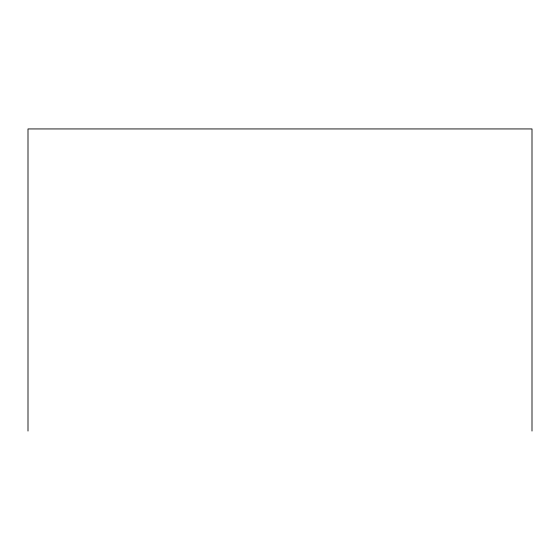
<?xml version="1.0" encoding="UTF-8"?>
<svg xmlns="http://www.w3.org/2000/svg" width="560" height="560" viewBox="0 0 560 560"><rect width="100%" height="100%" fill="white"/><g stroke="black" fill="none" stroke-linecap="round" stroke-linejoin="round"><path stroke-width="0.84" d="M532 431.06L532 128.94L28 128.94L28 431.06"/></g></svg>
